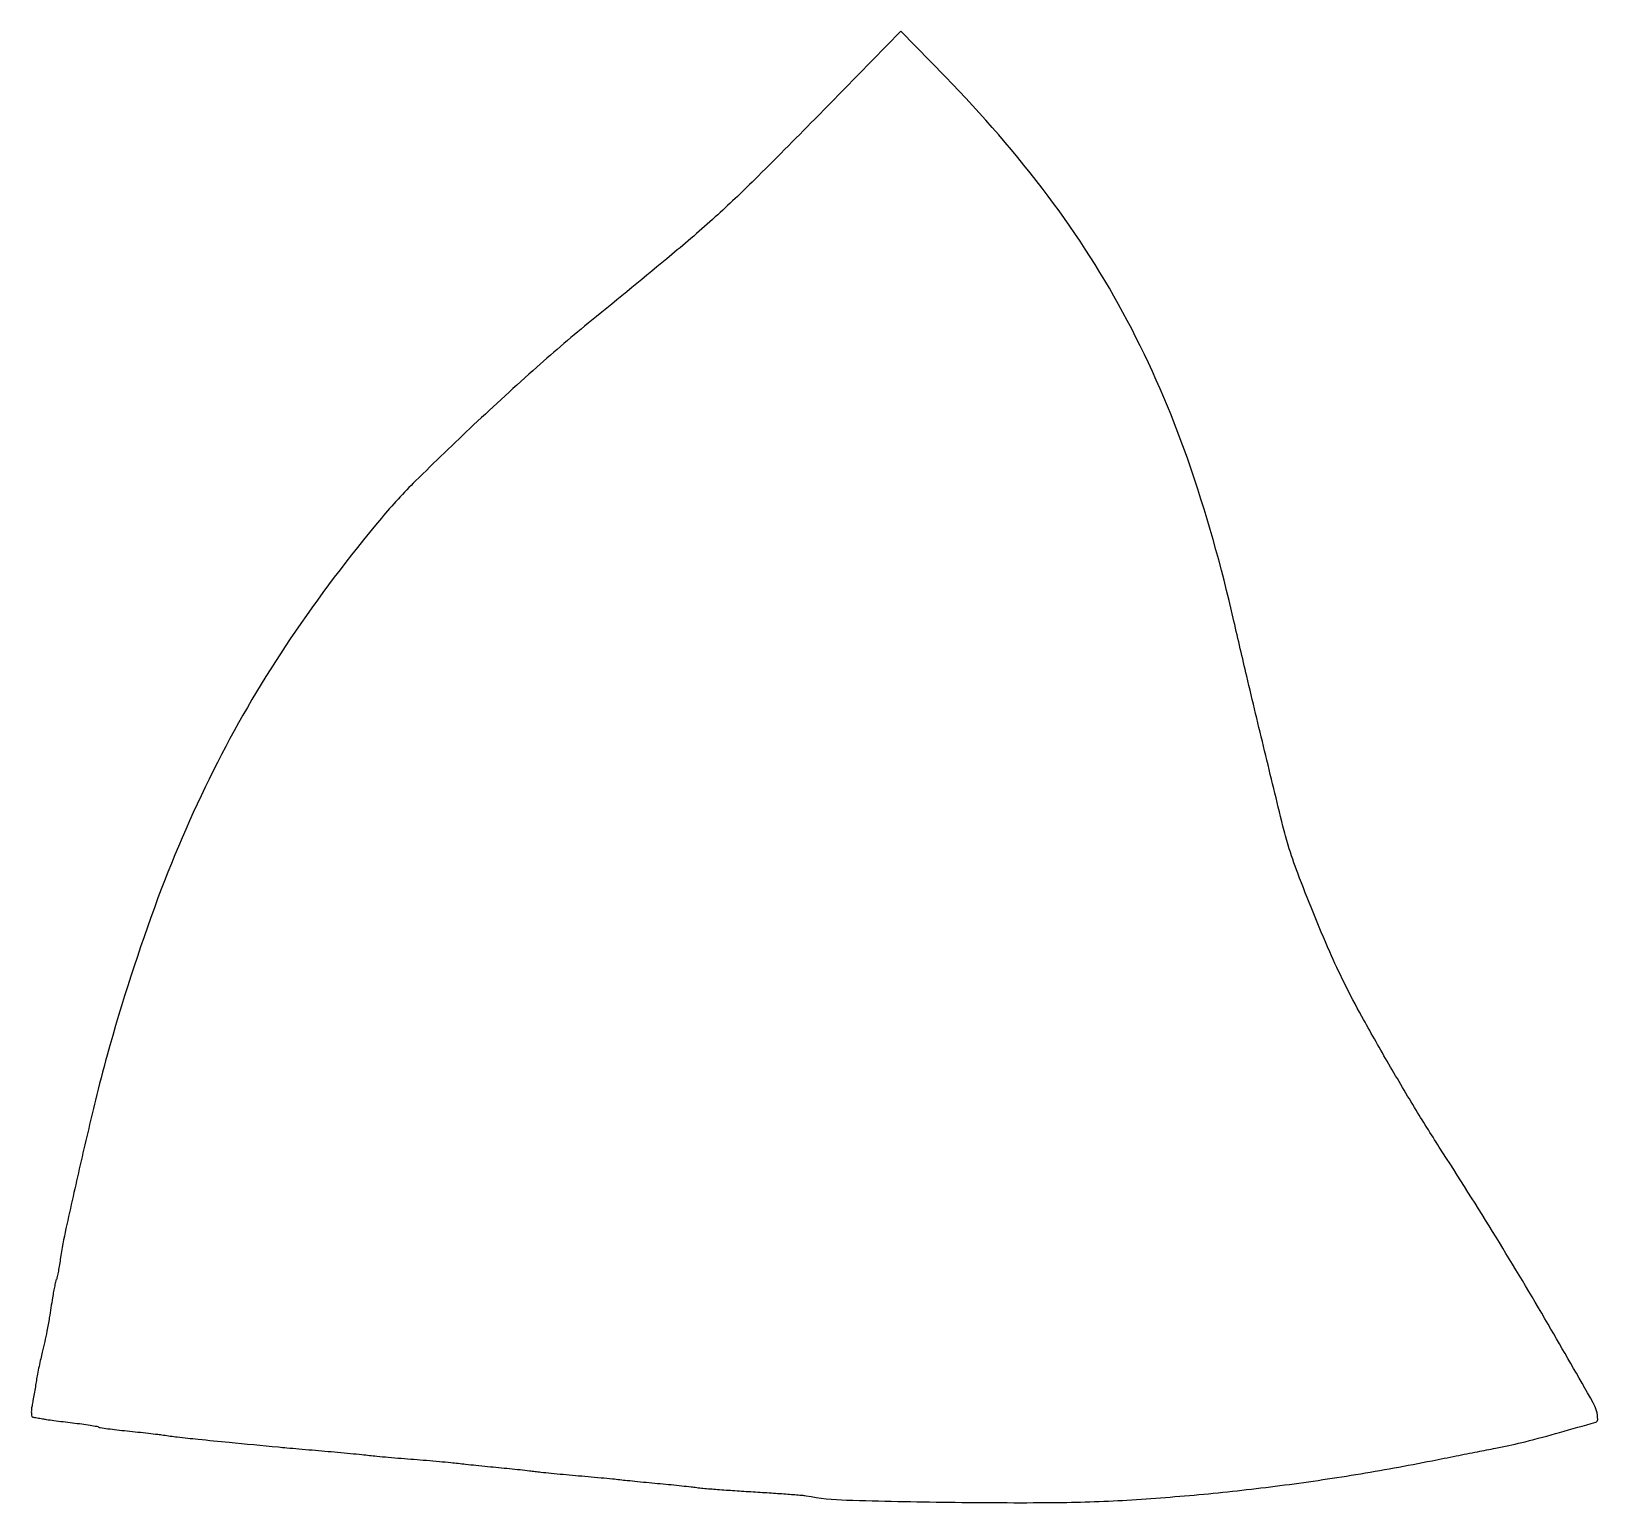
# Model space of a CAD drawing. Extents: x 0 to 388, y 1 to 365.
import ezdxf

# ---------------------------------------------------------------- set-up
doc = ezdxf.new("R2010")
doc.units = 0

msp = doc.modelspace()

# ---------------------------------------------------------------- linework, layer by layer
msp.add_lwpolyline([(194.208703, 343.235995, -0.003272), (179.291579, 328.205362, -0.012106), (169.590331, 319.013698, -0.010541), (158.83181, 309.707543, -0.002049), (139, 293.407482, 0.011066), (125.444811, 281.85048, 0.006592), (109.802613, 267.530172, 0.0062), (95.424935, 253.675067, 0.023528), (86.971956, 244.5, 0.02589), (64.419279, 214.563524, 0.030481), (46.388802, 183.996189, 0.029305), (31.672073, 150.447986, 0.02105), (19.079513, 111.5, 0.008305), (16.189967, 100.369793, 0.002954), (12.419567, 84.374013, 0.002429), (8.896688, 68.673179, 0.017375), (7.495426, 61.021127, -0.004904), (7.219289, 59.267433, -0.006841), (6.935483, 57.704842, -0.00437), (6.668596, 56.402219, -0.084705), (6.516457, 56.021127, 0.080627), (6.364078, 55.648236, 0.005), (6.106057, 54.478081, 0.007302), (5.831745, 53.070158, 0.005344), (5.566851, 51.5, -0.001782), (4.767887, 46.549445, -0.005685), (4.185135, 43.252436, -0.007928), (3.646848, 40.626263, -0.007763), (3.022081, 38, 0.007151), (2.640932, 36.406469, 0.004263), (2.230704, 34.5, 0.004267), (1.854309, 32.593151, 0.007367), (1.578178, 31, -0.002225), (1.327429, 29.459283, -0.001544), (1.030943, 27.720312, -0.001557), (0.735902, 26.052333, -0.003211), (0.492709, 24.75, 0.02604), (0.344517, 23.690472, 0.042728), (0.343166, 22.785337, 0.054149), (0.469321, 22.136728, 0.301521), (0.730443, 21.923489, -0.012308), (1.130386, 21.873757, -0.003694), (1.736655, 21.778582, -0.0037), (2.415679, 21.661672, -0.004005), (3.075192, 21.537629, 0.013304), (4.014357, 21.379011, 0.001974), (5.917779, 21.117066, 0.002222), (8.169662, 20.826399, 0.001911), (10.540113, 20.540328, -0.004279), (12.836499, 20.252158, -0.006183), (14.860651, 19.955011, -0.003406), (16.560645, 19.672046, -0.095747), (16.977642, 19.513818, 0.101112), (17.401057, 19.358282, 0.003043), (19.270164, 19.086469, 0.005922), (21.487261, 18.804544, 0.004044), (24.012721, 18.534435, -0.001842), (26.679726, 18.261059, -0.001875), (29.328737, 17.96961, -0.00182), (31.629427, 17.699259, -0.007764), (33, 17.511508, 0.009235), (36.431421, 17.05173, 0.002848), (41.618451, 16.483923, 0.001874), (49.264882, 15.71989, 0.000494), (61.5, 14.555859, 0.001063), (63.541531, 14.368045, 0.000355), (66.528125, 14.101831, 0.000354), (69.83526, 13.81177, 0.000404), (73, 13.539025, -0.001369), (76.128113, 13.263351, -0.001281), (79.325, 12.964535, -0.001274), (82.161677, 12.684759, -0.004385), (84, 12.482415, 0.005679), (85.838407, 12.284877, 0.001652), (88.675, 12.022091, 0.00166), (91.871887, 11.747271, 0.001775), (95, 11.5, -0.001804), (98.128113, 11.252549, -0.001687), (101.325, 10.977189, -0.001679), (104.161584, 10.713618, -0.00577), (106, 10.515132, 0.00297), (107.782892, 10.312535, 0.001004), (110.38125, 10.038175, 0.000999), (113.254789, 9.746395, 0.001147), (116, 9.479541, -0.001572), (118.671875, 9.217523, -0.001602), (121.325, 8.940327, -0.001554), (123.628956, 8.684896, -0.006656), (125, 8.510058, 0.008676), (126.416599, 8.335222, 0.001703), (128.96875, 8.073887, 0.001806), (131.945294, 7.790188, 0.001674), (135, 7.520481, -0.001227), (138.128113, 7.247113, -0.001148), (141.325, 6.952429, -0.001142), (144.161718, 6.677837, -0.003932), (146, 6.481044, 0.002866), (147.782879, 6.286337, 0.000969), (150.38125, 6.022716, 0.000963), (153.254789, 5.742393, 0.001106), (156, 5.486055, -0.001958), (158.671875, 5.23197, -0.001995), (161.325, 4.958482, -0.001936), (163.628802, 4.702679, -0.008277), (165, 4.522007, 0.016219), (166.559874, 4.341628, 0.00179), (170.14375, 4.057516, 0.002183), (174.413471, 3.753157, 0.001765), (179, 3.46259, -0.001613), (183.519263, 3.177659, -0.002214), (187.582038, 2.890273, -0.00142), (190.99389, 2.623996, -0.026302), (192.066513, 2.480142, 0.039579), (202.108216, 1.403645, 0.003567), (227.402766, 0.883905, 0.005039), (253.141652, 0.7981, 0.01342), (271.5, 1.414824, 0.008448), (290.494003, 2.886271, 0.008535), (309.362688, 4.994691, 0.008523), (328.175012, 7.749341, 0.008366), (347, 11.158788, -0.00006), (353.012581, 12.351217, -0.000091), (358.240625, 13.386417, -0.000033), (362.749102, 14.277981, -0.002307), (363.5, 14.422826, 0.015523), (370.062821, 15.869644, 0.006978), (378.588305, 18.155738, 0.001451), (387.511562, 20.710486, 0.333902), (388, 21.360349, 0.129915), (386.908151, 25.491588, 0.002462), (375.720872, 44.954227, 0.006187), (362.854063, 66.46865, 0.005323), (348.807769, 88.773137, -0.007257), (342.68415, 98.580896, -0.004771), (335.908936, 110.036726, -0.004768), (329.644732, 121.105101, -0.011261), (325.242678, 129.5, -0.012319), (321.700475, 137.106877, -0.006083), (317.558571, 146.930843, -0.005964), (313.752708, 156.602281, -0.01665), (311.392542, 163.5, -0.014295), (310.088627, 168.252127, -0.000497), (305.567754, 186.870026, -0.001044), (301.139692, 205.354054, -0.002562), (297.981867, 218.968435, 0.027815), (286.523099, 259.05758, 0.038346), (271.5787, 293.377892, 0.039576), (251.989058, 324.180899, 0.032683), (226.591047, 353.675959), (215.5, 364.97199)], format="xyb", close=True)

doc.saveas('drawing.dxf')
